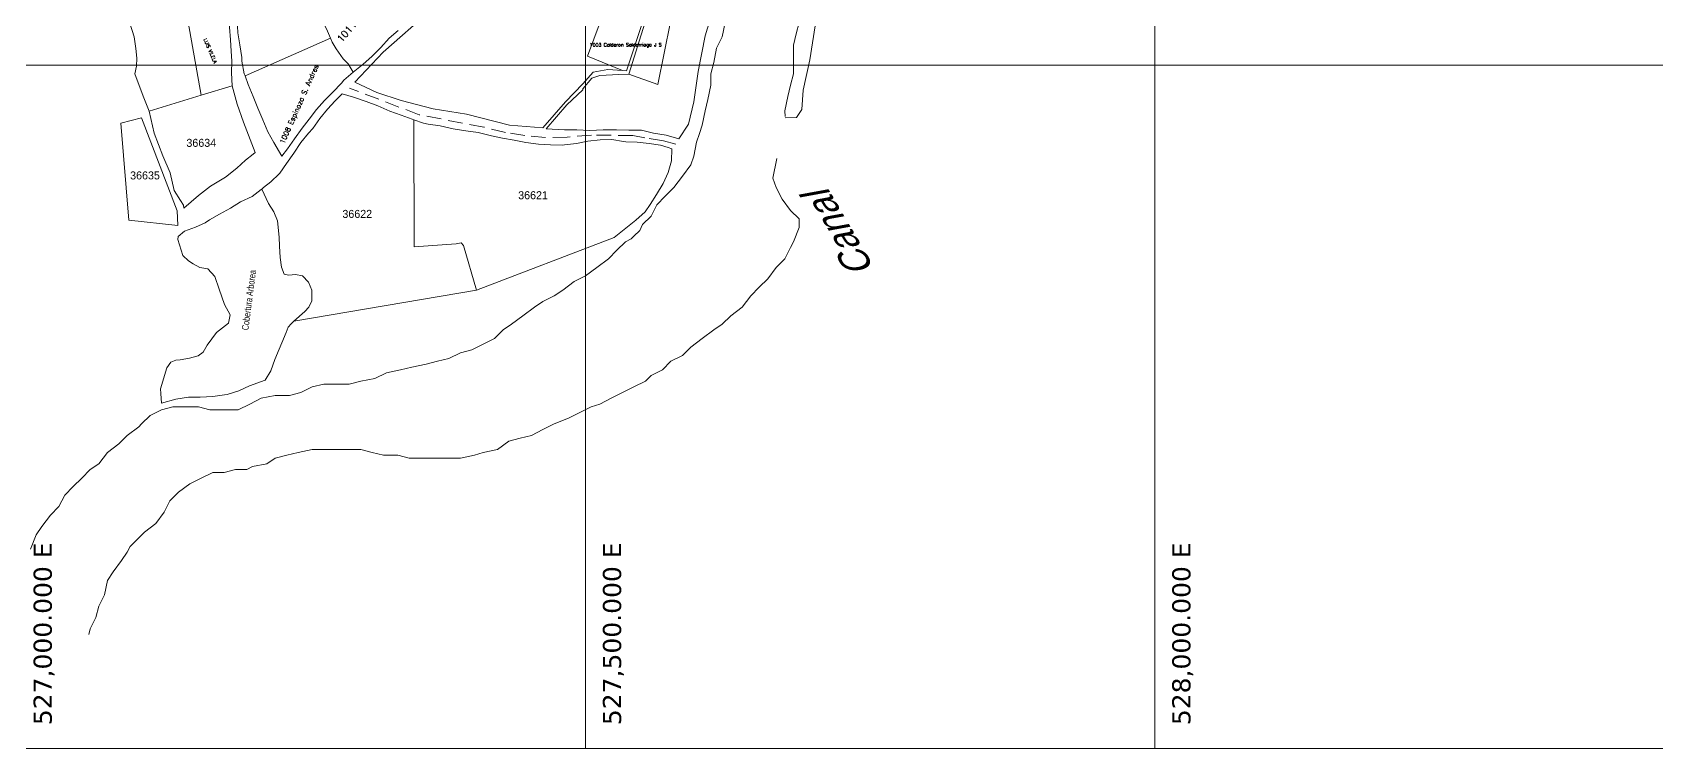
# Model space of a CAD drawing. Header units: metres. Extents: x 278 to 15006, y -2322 to 4522.
# Drawn here: x 1076 to 2502, y -678 to -49 of the extents above; entities that cross this region are included whole.
import ezdxf

# ---------------------------------------------------------------- set-up
doc = ezdxf.new("R2010")
doc.units = ezdxf.units.M
doc.header["$LTSCALE"] = 25.4
doc.header["$MEASUREMENT"] = 0
doc.linetypes.add('DASHED', pattern=[0.75, 0.5, -0.25])
for name, color, linetype in [('05', 7, 'Continuous'), ('17', 7, 'Continuous'), ('24', 7, 'Continuous'), ('51', 7, 'Continuous'), ('52', 7, 'Continuous'), ('PARCELAS', 3, 'Continuous'), ('TXTPARCEL', 7, 'Continuous')]:
    doc.layers.add(name, color=color, linetype=linetype)
doc.layers.add('cable via', color=32, linetype='Continuous', lineweight=30)
doc.layers.add('MANZANAS', color=6, linetype='Continuous', lineweight=18)
doc.styles.add('L120', font='simplex', dxfattribs={"height": 3})
doc.styles.add('L175', font='simplex', dxfattribs={"height": 4.4})
doc.styles.add('L200', font='simplex', dxfattribs={"height": 5.1})
doc.styles.add('L240', font='simplex', dxfattribs={"height": 6.1})

msp = doc.modelspace()

# ---------------------------------------------------------------- linework, layer by layer
at = {"layer": '05', "color": 49, "linetype": 'Continuous', "lineweight": 13}
for points in [[(1877, 241.3), (1871.1, 227.1), (1863.7, 213.1), (1838.4, 165.1), (1811.7, 112.1), (1807.6, 102.3), (1802.3, 86.8), (1799, 71.7), (1790.8, 29.9), (1780.1, -2.3), (1772.3, -25.4), (1762.9, -43.3), (1758.3, -73.3), (1752.5, -99.8), (1751.2, -116.8), (1746.7, -123.8), (1736.8, -124.3)], [(1736.8, -123.1), (1736.4, -118), (1738.9, -105.5), (1741.4, -95.5), (1743.9, -85.5), (1743.9, -73), (1743.9, -60.5), (1746.4, -50.5), (1748.9, -40.5)]]:
    msp.add_lwpolyline(points, dxfattribs=at)
at = {"layer": '17', "color": 49, "linetype": 'DASHED', "lineweight": 13}
msp.add_lwpolyline([(1640.6, -147.3), (1629.8, -144.4), (1613.5, -141.7), (1602.8, -139.8), (1566.7, -139.3), (1545.3, -141.2), (1526.2, -141.6), (1508, -139.8), (1491, -137), (1471.9, -132.4), (1415.3, -121.5), (1354.1, -98.1)], dxfattribs=at)
at = {"layer": '24', "color": 49, "linetype": 'Continuous', "lineweight": 13}
for p, q in [((1424.8, -30.2), (1383.7, -66.5)), ((1673.4, -29.1), (1666.5, -52.3)), ((1666.5, -52.3), (1660.4, -83.6)), ((1383.7, -66.5), (1358.8, -93)), ((1558.9, -94.2), (1568.1, -84.1)), ((1568.1, -84.1), (1580.8, -81.7)), ((1580.8, -81.7), (1593.8, -82.7)), ((1660.4, -83.6), (1656.6, -110.1)), ((1358.8, -93), (1378.1, -102)), ((1543.7, -110.2), (1558.9, -94.2)), ((1544.8, -112.8), (1558.9, -99.5)), ((1558.9, -98.8), (1566.9, -89.4)), ((1558.9, -99.5), (1558.9, -98.8)), ((1566.9, -89.4), (1574, -87)), ((1574, -87), (1590.7, -86.2)), ((1590.7, -86.2), (1599.5, -85.9)), ((1378.1, -102), (1399.5, -109)), ((1399.5, -109), (1427.4, -116.4)), ((1523.8, -132.9), (1543.7, -110.2)), ((1526.8, -133.8), (1544.8, -112.8)), ((1656.6, -110.1), (1651.7, -129.7)), ((1427.4, -116.4), (1456.9, -121)), ((1456.9, -121), (1494.5, -130.6)), ((1494.5, -130.6), (1523.8, -132.9)), ((1542.8, -134.6), (1526.8, -133.8)), ((1553.7, -134.8), (1542.8, -134.6)), ((1565.1, -135.2), (1553.7, -134.8)), ((1576.8, -134.7), (1565.1, -135.2)), ((1588.6, -134.7), (1576.8, -134.7)), ((1599.5, -135), (1588.6, -134.7)), ((1610.6, -135), (1599.5, -135)), ((1620.9, -137.6), (1610.6, -135)), ((1632.3, -139.3), (1620.9, -137.6)), ((1643.4, -142.5), (1632.3, -139.3)), ((1651.7, -129.7), (1643.4, -142.5)), ((1258.4, -198), (1249.5, -203.4)), ((1268.5, -193.3), (1258.4, -198)), ((1276.5, -187.2), (1268.5, -193.3)), ((1277, -186.8), (1276.5, -187.2)), ((1231, -213.8), (1227.2, -216.3)), ((1239.9, -208.7), (1231, -213.8)), ((1249.5, -203.4), (1239.9, -208.7)), ((1209.1, -223.8), (1203.5, -228.3)), ((1218.7, -220.1), (1209.1, -223.8)), ((1227.2, -216.3), (1218.7, -220.1)), ((1203.5, -228.3), (1203.3, -231)), ((1203.3, -231), (1207.6, -245.2)), ((1207.6, -245.2), (1212.6, -249.8)), ((1212.6, -249.8), (1216.7, -252.3)), ((1216.7, -252.3), (1222.6, -255.5)), ((1222.6, -255.5), (1229.6, -256.8)), ((1229.6, -256.8), (1235.7, -263.5)), ((1235.7, -263.5), (1239.6, -274.7)), ((1239.6, -274.7), (1244.4, -288.1)), ((1244.4, -288.1), (1249.1, -297.1)), ((1249.1, -297.1), (1247.9, -304.4)), ((1237.2, -312.8), (1228.9, -323.9)), ((1247.9, -304.4), (1237.2, -312.8)), ((1288.5, -336.3), (1298.4, -312.6)), ((1298.4, -312.6), (1300.2, -308.1)), ((1300.2, -308.1), (1302.7, -305)), ((1302.7, -305), (1305.2, -302.8)), ((1228.9, -323.9), (1225.4, -330)), ((1197.1, -338.7), (1193.6, -343.6)), ((1201.4, -336.9), (1197.1, -338.7)), ((1205.2, -336.6), (1201.4, -336.9)), ((1213.5, -335.1), (1205.2, -336.6)), ((1221, -333.3), (1213.5, -335.1)), ((1225.4, -330), (1221, -333.3)), ((1284.9, -346.3), (1288.5, -336.3)), ((1193.6, -343.6), (1188.2, -362.1)), ((1266.2, -359.6), (1280.1, -354.6)), ((1280.1, -354.6), (1284.9, -346.3)), ((1188.2, -362.1), (1188.4, -366.3)), ((1188.4, -366.3), (1188.9, -374.7)), ((1201.6, -371.1), (1212.7, -369.6)), ((1212.7, -369.6), (1222.9, -369.5)), ((1222.9, -369.5), (1233.9, -369)), ((1233.9, -369), (1244.4, -367.5)), ((1244.4, -367.5), (1246.6, -367.2)), ((1246.6, -367.2), (1256.8, -363.9)), ((1256.8, -363.9), (1266.2, -359.6)), ((1188.9, -374.7), (1201.6, -371.1))]:
    msp.add_line(p, q, dxfattribs=at)
at = {"layer": 'cable via', "color": 49, "lineweight": 13}
msp.add_line((1561.4, 4422), (1561.4, -678), dxfattribs=at)
at = {"layer": 'cable via', "lineweight": 13}
for p, q in [((2061.4, 4422), (2061.4, -678)), ((361.4, -78), (4161.4, -78)), ((4161.4, -678), (361.4, -678))]:
    msp.add_line(p, q, dxfattribs=at)
for points in [[(1683.9, -40.5), (1681.4, -53), (1676.4, -63), (1673.9, -75.5), (1671.4, -85.5), (1671.4, -95.5), (1668.9, -108), (1666.4, -118), (1663.9, -130.5), (1661.4, -138), (1658.9, -145.5), (1656.4, -158), (1653.9, -165.5), (1646.4, -175.5), (1638.9, -185.5), (1631.4, -193), (1623.9, -200.5), (1618.9, -210.5), (1611.4, -218), (1608.9, -223), (1603.9, -228), (1601.4, -230.5), (1596.4, -233), (1588.9, -240.5), (1581.4, -248), (1571.4, -255.5), (1561.4, -263), (1551.4, -268), (1541.4, -275.5), (1533.9, -280.5), (1523.9, -285.5), (1516.4, -290.5), (1506.4, -298), (1496.4, -305.5), (1488.9, -310.5), (1481.4, -318), (1471.4, -323), (1461.4, -328), (1451.4, -330.5), (1441.4, -335.5), (1431.4, -338), (1421.4, -340.5), (1408.9, -343), (1398.9, -345.5), (1386.4, -348), (1376.4, -353), (1363.9, -355.5), (1353.9, -358), (1343.9, -358), (1331.4, -358), (1321.4, -360.5), (1311.4, -365.5), (1301.4, -368), (1288.9, -368), (1276.4, -370.5), (1266.4, -375.5), (1256.4, -380.5), (1243.9, -380.5), (1233.9, -380.5), (1231.4, -380.5), (1221.4, -378), (1211.4, -378), (1198.9, -378), (1188.9, -380.5), (1178.9, -385.5), (1171.4, -393), (1168.9, -395.5), (1158.9, -403), (1151.4, -410.5), (1141.4, -418), (1133.9, -428), (1126.4, -433), (1118.9, -440.5), (1111.4, -448), (1103.9, -455.5), (1098.9, -465.5), (1091.4, -473), (1083.9, -483), (1078.9, -490.5), (1073.9, -503)], [(1125.1, -578), (1126.4, -573), (1131.4, -563), (1133.9, -553), (1138.9, -543), (1141.4, -530.5), (1146.4, -523), (1153.9, -513), (1158.9, -505.5), (1161.4, -500.5), (1166.4, -495.5), (1173.9, -488), (1183.9, -480.5), (1191.4, -470.5), (1196.4, -460.5), (1203.9, -453), (1213.9, -445.5), (1223.9, -440.5), (1233.9, -435.5), (1243.9, -435.5), (1253.9, -433), (1261.4, -433), (1263.9, -433), (1268.9, -430.5), (1281.4, -428), (1288.9, -423), (1298.9, -420.5), (1308.9, -418), (1321.4, -415.5), (1331.4, -415.5), (1341.4, -415.5), (1351.4, -415.5), (1363.9, -415.5), (1373.9, -418), (1383.9, -420.5), (1396.4, -420.5), (1406.4, -423), (1416.4, -423), (1428.9, -423), (1438.9, -423), (1451.4, -423), (1463.9, -420.5), (1471.4, -418), (1483.9, -415.5), (1493.9, -408), (1503.9, -405.5), (1513.9, -403), (1523.9, -398), (1533.9, -393), (1546.4, -388), (1556.4, -383), (1566.4, -378), (1573.9, -375.5), (1583.9, -370.5), (1593.9, -365.5), (1603.9, -360.5), (1613.9, -355.5), (1618.9, -350.5), (1628.9, -345.5), (1636.4, -338), (1646.4, -333), (1653.9, -325.5), (1663.9, -318), (1673.9, -310.5), (1681.4, -305.5), (1688.9, -298), (1698.9, -290.5), (1706.4, -280.5), (1713.9, -273), (1721.4, -265.5), (1728.9, -255.5), (1736.4, -248), (1741.4, -238), (1743.9, -233), (1748.9, -220.5), (1748.9, -213), (1741.4, -205.5), (1733.9, -195.5), (1728.9, -185.5), (1725.7, -177.3), (1729.3, -159.8)]]:
    msp.add_lwpolyline(points, dxfattribs=at)
at = {"layer": 'MANZANAS', "color": 49, "linetype": 'Continuous', "lineweight": 13}
for p, q in [((1424.8, -30.2), (1383.7, -66.5)), ((1673.4, -29.1), (1666.5, -52.3)), ((1666.5, -52.3), (1660.4, -83.6)), ((1383.7, -66.5), (1358.8, -93)), ((1558.9, -94.2), (1568.1, -84.1)), ((1568.1, -84.1), (1580.8, -81.7)), ((1580.8, -81.7), (1593.8, -82.7)), ((1660.4, -83.6), (1656.6, -110.1)), ((1358.8, -93), (1378.1, -102)), ((1543.7, -110.2), (1558.9, -94.2)), ((1544.8, -112.8), (1558.9, -99.5)), ((1558.9, -98.8), (1566.9, -89.4)), ((1558.9, -99.5), (1558.9, -98.8)), ((1566.9, -89.4), (1574, -87)), ((1574, -87), (1590.7, -86.2)), ((1590.7, -86.2), (1599.5, -85.9)), ((1378.1, -102), (1399.5, -109)), ((1399.5, -109), (1427.4, -116.4)), ((1523.8, -132.9), (1543.7, -110.2)), ((1526.8, -133.8), (1544.8, -112.8)), ((1656.6, -110.1), (1651.7, -129.7)), ((1427.4, -116.4), (1456.9, -121)), ((1456.9, -121), (1494.5, -130.6)), ((1494.5, -130.6), (1523.8, -132.9)), ((1542.8, -134.6), (1526.8, -133.8)), ((1553.7, -134.8), (1542.8, -134.6)), ((1565.1, -135.2), (1553.7, -134.8)), ((1576.8, -134.7), (1565.1, -135.2)), ((1588.6, -134.7), (1576.8, -134.7)), ((1599.5, -135), (1588.6, -134.7)), ((1610.6, -135), (1599.5, -135)), ((1620.9, -137.6), (1610.6, -135)), ((1632.3, -139.3), (1620.9, -137.6)), ((1643.4, -142.5), (1632.3, -139.3)), ((1651.7, -129.7), (1643.4, -142.5)), ((1258.4, -198), (1249.5, -203.4)), ((1268.5, -193.3), (1258.4, -198)), ((1276.5, -187.2), (1268.5, -193.3)), ((1277, -186.8), (1276.5, -187.2)), ((1231, -213.8), (1227.2, -216.3)), ((1239.9, -208.7), (1231, -213.8)), ((1249.5, -203.4), (1239.9, -208.7)), ((1209.1, -223.8), (1203.5, -228.3)), ((1218.7, -220.1), (1209.1, -223.8)), ((1227.2, -216.3), (1218.7, -220.1)), ((1203.5, -228.3), (1203.3, -231)), ((1203.3, -231), (1207.6, -245.2)), ((1207.6, -245.2), (1212.6, -249.8)), ((1212.6, -249.8), (1216.7, -252.3)), ((1216.7, -252.3), (1222.6, -255.5)), ((1222.6, -255.5), (1229.6, -256.8)), ((1229.6, -256.8), (1235.7, -263.5)), ((1235.7, -263.5), (1239.6, -274.7)), ((1239.6, -274.7), (1244.4, -288.1)), ((1244.4, -288.1), (1249.1, -297.1)), ((1249.1, -297.1), (1247.9, -304.4)), ((1237.2, -312.8), (1228.9, -323.9)), ((1247.9, -304.4), (1237.2, -312.8)), ((1288.5, -336.3), (1298.4, -312.6)), ((1298.4, -312.6), (1300.2, -308.1)), ((1300.2, -308.1), (1302.7, -305)), ((1302.7, -305), (1305.2, -302.8)), ((1228.9, -323.9), (1225.4, -330)), ((1197.1, -338.7), (1193.6, -343.6)), ((1201.4, -336.9), (1197.1, -338.7)), ((1205.2, -336.6), (1201.4, -336.9)), ((1213.5, -335.1), (1205.2, -336.6)), ((1221, -333.3), (1213.5, -335.1)), ((1225.4, -330), (1221, -333.3)), ((1284.9, -346.3), (1288.5, -336.3)), ((1193.6, -343.6), (1188.2, -362.1)), ((1266.2, -359.6), (1280.1, -354.6)), ((1280.1, -354.6), (1284.9, -346.3)), ((1188.2, -362.1), (1188.4, -366.3)), ((1188.4, -366.3), (1188.9, -374.7)), ((1201.6, -371.1), (1212.7, -369.6)), ((1212.7, -369.6), (1222.9, -369.5)), ((1222.9, -369.5), (1233.9, -369)), ((1233.9, -369), (1244.4, -367.5)), ((1244.4, -367.5), (1246.6, -367.2)), ((1246.6, -367.2), (1256.8, -363.9)), ((1256.8, -363.9), (1266.2, -359.6)), ((1188.9, -374.7), (1201.6, -371.1))]:
    msp.add_line(p, q, dxfattribs=at)
msp.add_lwpolyline([(1161.1, -41.2), (1165, -53.1), (1166.3, -63.3), (1167.3, -71.7), (1167.1, -78.7), (1165.6, -85.6), (1165.6, -85.6), (1172.7, -105.3), (1178, -118.4), (1223.8, -104.4), (1212.3, -40.1)], dxfattribs=at)
at = {"layer": 'PARCELAS', "color": 3, "linetype": 'Continuous', "lineweight": 13}
for points in [[(1257.2, -10.5), (1326.2, -8.4), (1326.8, -17.4), (1327.7, -27.3), (1330.3, -38.8), (1334.6, -48.1), (1337.3, -54.1), (1262.3, -87.4), (1261.6, -85.5), (1259.6, -74.5), (1259.4, -71.1), (1257.7, -60), (1256, -49.5), (1255.3, -37.8), (1255.6, -26.4), (1256.6, -15.1), (1257.2, -10.5)], [(1612.7, -36.2), (1578.9, -27.6), (1563.1, -70), (1593.8, -82.7), (1597.4, -83), (1612.7, -36.2)], [(1615, -36.4), (1599.5, -85.9), (1624.9, -94.9), (1635.9, -39.9), (1615, -36.4)], [(1262.3, -87.4), (1337.3, -54.1), (1338.9, -57.7), (1342.4, -63.5), (1348.4, -72.3), (1352.9, -76.7), (1357.4, -84), (1349.1, -91.2), (1346.9, -93.8), (1339.3, -101.7), (1332, -109), (1325.2, -116.8), (1318.7, -125.3), (1312.6, -133.4), (1305.6, -142.6), (1299.5, -151.4), (1294.5, -157.8), (1287.6, -146), (1282.4, -136.5), (1277.8, -126), (1273.6, -115.6), (1269.4, -105.4), (1265.1, -94.9), (1262.3, -87.4)]]:
    msp.add_lwpolyline(points, close=True, dxfattribs=at)
at = {"layer": 'PARCELAS', "color": 49, "linetype": 'Continuous', "lineweight": 13}
for points in [[(1221.1, -37.6), (1212.3, -40.1), (1223.8, -104.4), (1250.9, -96.1), (1250.4, -84.7), (1250.7, -74.4), (1250.2, -65.8), (1249.6, -55.7), (1248.7, -44.7), (1247.4, -34.6), (1246.9, -30.2), (1221.1, -37.6)], [(1223.8, -104.4), (1250.9, -96.1), (1255.4, -112.1), (1261, -128.1), (1271.1, -154.6), (1269.3, -156), (1262.8, -161.3), (1255.2, -168.3), (1245.2, -176.2), (1232.1, -184.3), (1221.3, -192.3), (1208.5, -203.5), (1208.2, -200.9), (1205.7, -196.8), (1200.1, -188.1), (1196.5, -172.4), (1190.1, -157.5), (1182.5, -137.7), (1178, -118.4), (1223.8, -104.4)], [(1305.2, -302.8), (1314.9, -294.2), (1318.2, -290.5), (1320.9, -285), (1321, -275.6), (1318, -268.5), (1312.8, -263), (1306.7, -261.9), (1300.8, -262.4), (1296.6, -261.4), (1294.3, -255.3), (1293.3, -246.7), (1292.7, -236.9), (1292.3, -228.9), (1290.9, -214.5), (1287.5, -206.8), (1282.9, -199.3), (1277, -186.8), (1278.6, -185.5), (1285, -180.3), (1292.3, -173.4), (1292.8, -172.8), (1298.6, -164.3), (1305.3, -155.3), (1311.3, -146), (1318.1, -137.6), (1321.9, -133.6), (1328, -124.8), (1334.6, -116.5), (1341.6, -109.2), (1347.7, -103.2), (1357.7, -106), (1368.6, -109.9), (1378.8, -113.8), (1389.4, -118.3), (1399.5, -121.8), (1409.2, -125.5), (1410.6, -126), (1410.9, -237.6), (1447.7, -234.8), (1452, -233.9), (1454.1, -236.3), (1465.5, -275.4), (1305.2, -302.8)], [(1171.3, -124.3), (1153.2, -128.9), (1160.2, -214.1), (1203.3, -218.6), (1203, -212), (1202.6, -206), (1171.3, -124.3)], [(1410.9, -237.6), (1410.6, -126), (1419.1, -129), (1423.1, -129.7), (1433.7, -131.2), (1445.1, -134), (1456.1, -135.5), (1467.1, -137), (1478.7, -140.1), (1488.5, -142.1), (1498.8, -143.9), (1509, -146), (1520, -147.3), (1530.5, -148), (1541, -148.1), (1542.9, -148), (1553.4, -146.8), (1563.4, -144.8), (1574.3, -143.5), (1584.4, -143.2), (1594.8, -145.1), (1596.6, -145.2), (1606.7, -145.5), (1617.1, -146.7), (1627.2, -148.2), (1634, -150.3), (1637.2, -151.3), (1636.8, -162.1), (1633.8, -172.1), (1629.6, -181.8), (1623.8, -191.6), (1618.2, -200.2), (1613.8, -206.6), (1605.4, -214.2), (1586.4, -229.4), (1465.5, -275.4), (1454.1, -236.3), (1452, -233.9), (1447.7, -234.8), (1410.9, -237.6)]]:
    msp.add_lwpolyline(points, close=True, dxfattribs=at)
at = {"layer": 'PARCELAS', "color": 3, "linetype": 'Continuous', "lineweight": 13}
msp.add_lwpolyline([(1396.7, -47.6), (1389, -54.3), (1381.7, -62.3), (1373.7, -70.3), (1366, -77), (1357.4, -84), (1352.9, -76.7), (1348.4, -72.3), (1342.4, -63.5), (1338.9, -57.7), (1337.3, -54.1), (1334.6, -48.1)], dxfattribs=at)

# ---------------------------------------------------------------- texts
at = {"layer": '51', "color": 49, "lineweight": 13, "width": 0.647059}
msp.add_text('Cobertura Arborea', height=5.946, rotation=82.6, dxfattribs=at).set_placement((1265.2, -311))
at = {"layer": '52', "color": 49, "lineweight": 13, "oblique": 20}
msp.add_text('Canal', height=23.82, rotation=120.4, dxfattribs=at).set_placement((1815.8, -256.8))
at = {"layer": 'cable via', "lineweight": 13, "char_height": 16, "width": 26455.68, "attachment_point": 1, "rotation": 90}
for s, insert in [('{\\fVerdana|b0|i0|c0|p34;527,000.000 E}', (1076.6, -657.5)), ('{\\fVerdana|b0|i0|c0|p34;527,500.000 E}', (1576.6, -657.5)), ('{\\fVerdana|b0|i0|c0|p34;528,000.000 E}', (2076.6, -657.5))]:
    msp.add_mtext(s, dxfattribs=dict(at, insert=insert))
at = {"layer": 'TXTPARCEL', "color": 49, "lineweight": 13}
for s, height, rotation, style, p in [('1011 Rojas Villarreyes Manuel', 6.1, 49.2975, 'L240', (1347.1, -58.5)), ('LUIS VILELA', 3, 293.1302, 'L200', (1225.9, -55.3)), ('1003 Calderon Saldarriaga J S', 3, 0.1, 'L120', (1565, -61.6)), ('1008 Espinoza S. Andres', 4.4, 66.1257, 'L175', (1296.6, -147.4))]:
    msp.add_text(s, height=height, rotation=rotation, dxfattribs=dict(at, style=style)).set_placement(p)
for s, p in [('36634', (1210.8, -149.7)), ('36635', (1161.4, -178.3)), ('36621', (1502.2, -195.7)), ('36622', (1347.8, -212.1))]:
    msp.add_text(s, height=7.03, rotation=0.1, dxfattribs=at).set_placement(p)

doc.saveas('drawing.dxf')
